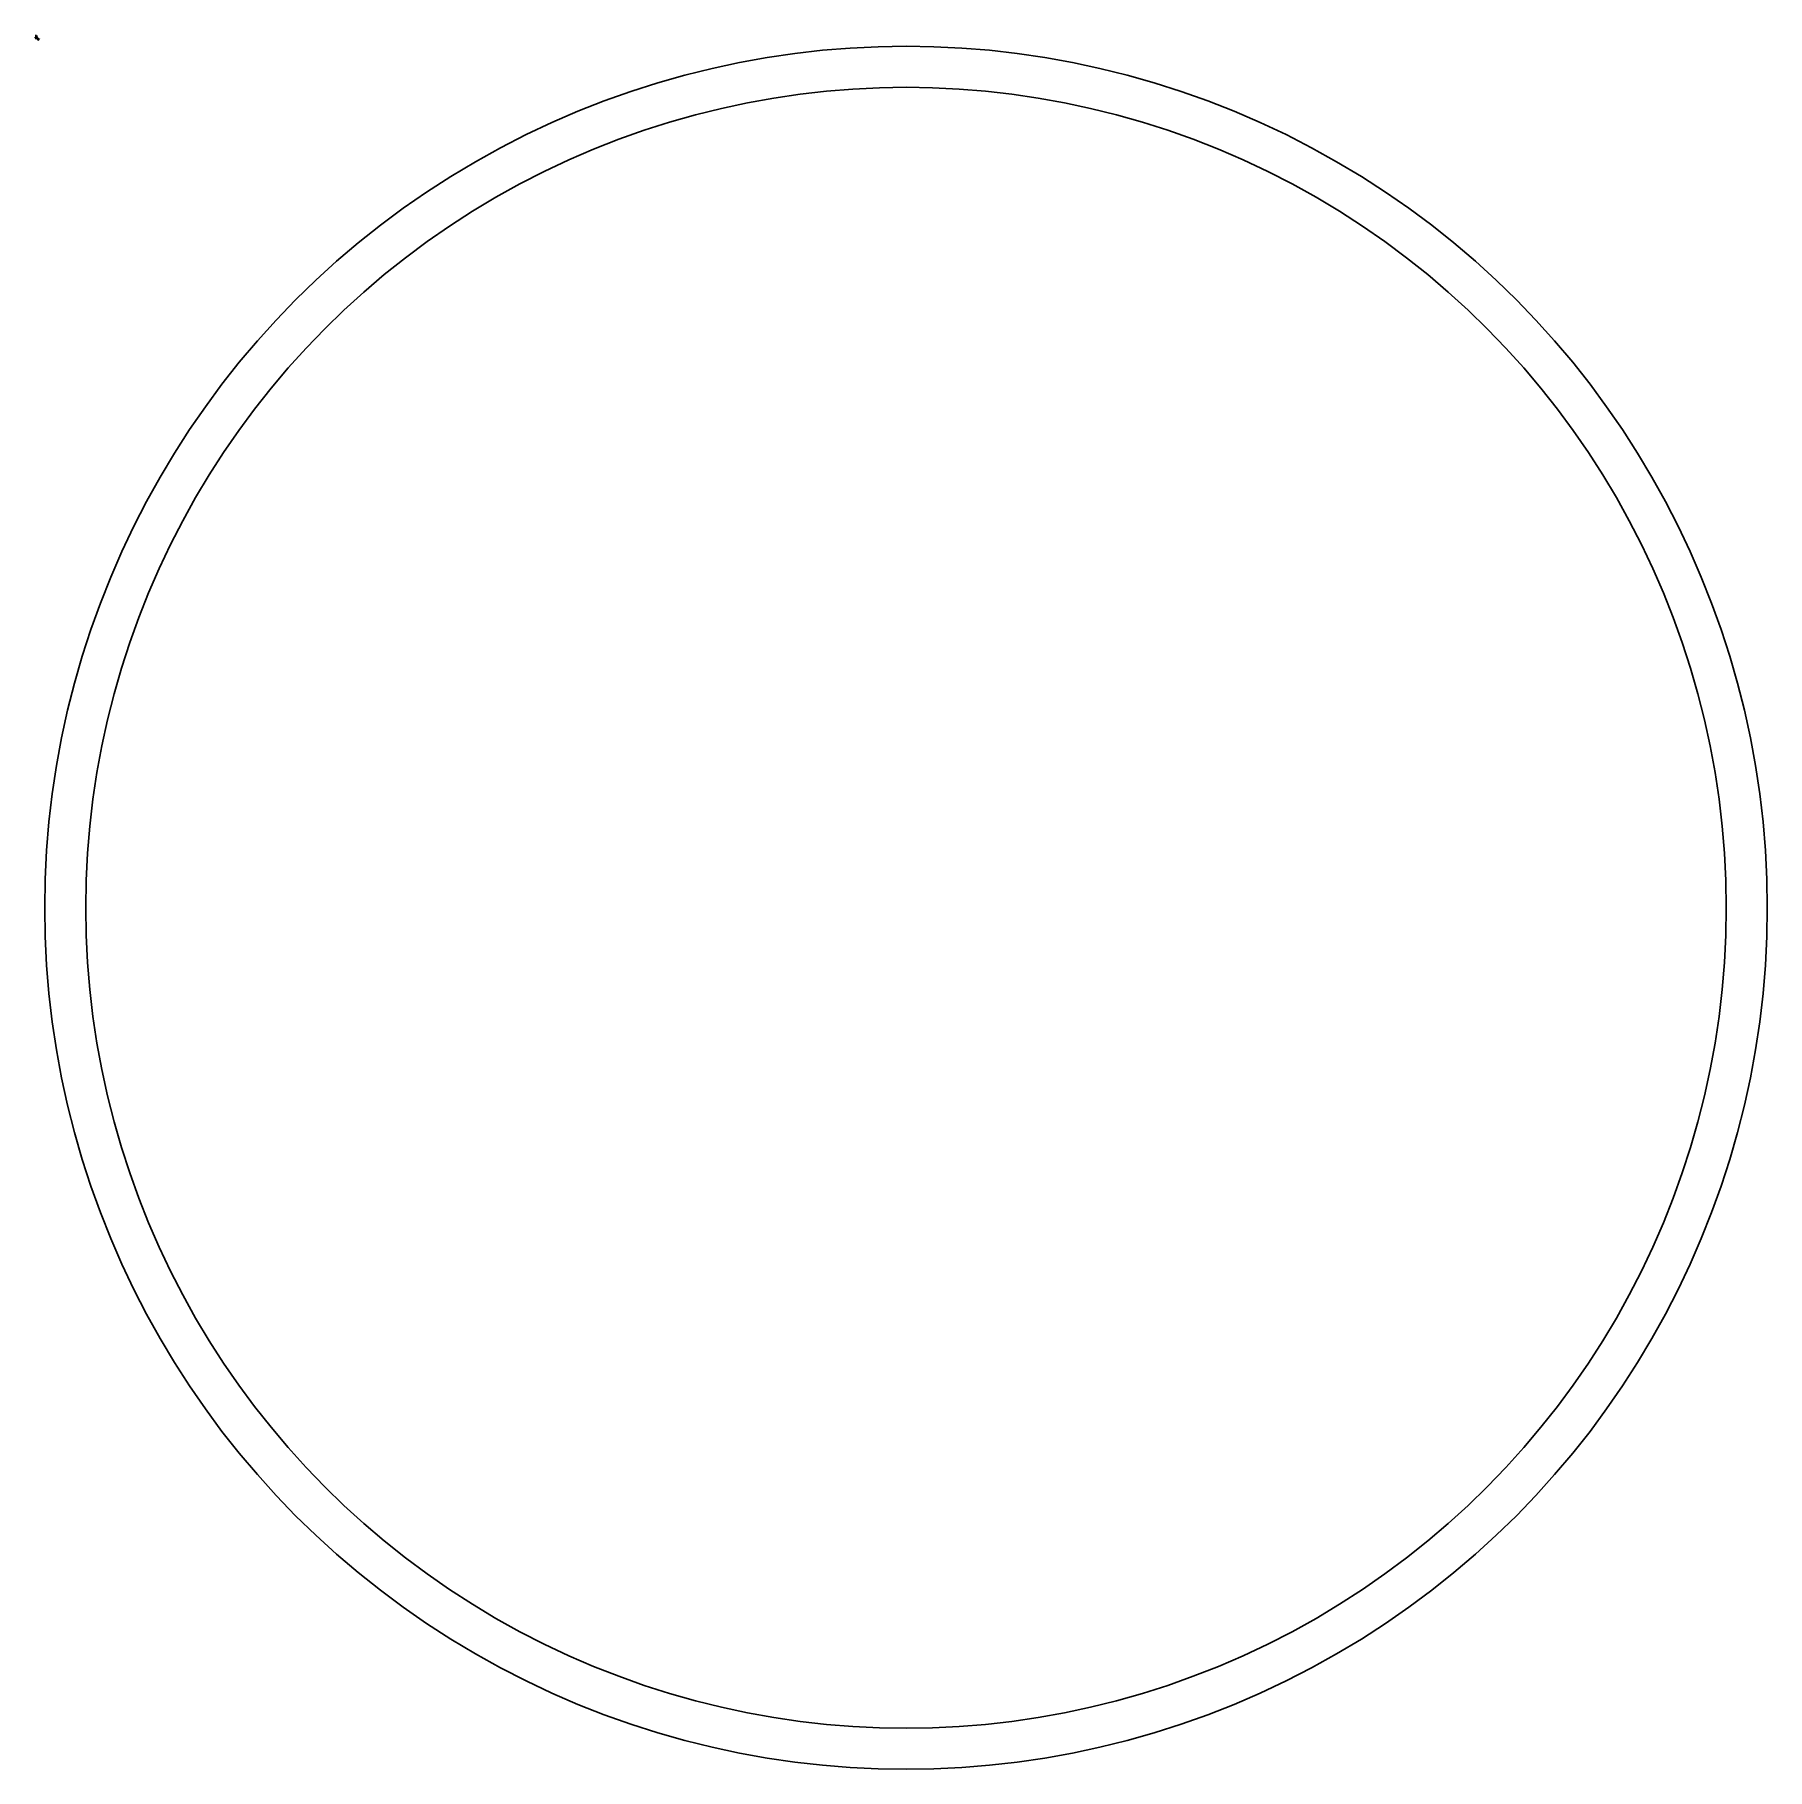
# Model space of a CAD drawing. Extents: x -1 to 1055, y 4 to 1061.
import ezdxf

# ---------------------------------------------------------------- set-up
doc = ezdxf.new("R2010")
doc.units = 0

msp = doc.modelspace()

# ---------------------------------------------------------------- linework, layer by layer
for p, q in [((445.624784, 1047.395564), (428.838953, 1044.373289)), ((462.479633, 1049.868334), (445.624784, 1047.395564)), ((479.389698, 1051.791599), (462.479633, 1049.868334)), ((496.341173, 1053.165361), (479.389698, 1051.791599)), ((513.320255, 1053.989617), (496.341173, 1053.165361)), ((530.313141, 1054.26437), (513.320255, 1053.989617)), ((547.306027, 1053.989617), (530.313141, 1054.26437)), ((564.28511, 1053.165361), (547.306027, 1053.989617)), ((581.236585, 1051.791599), (564.28511, 1053.165361)), ((598.146649, 1049.868334), (581.236585, 1051.791599)), ((615.001498, 1047.395564), (598.146649, 1049.868334)), ((631.787329, 1044.373289), (615.001498, 1047.395564)), ((395.529562, 1036.680226), (379.033608, 1032.009438)), ((412.135945, 1040.80151), (395.529562, 1036.680226)), ((428.838953, 1044.373289), (412.135945, 1040.80151)), ((648.490338, 1040.80151), (631.787329, 1044.373289)), ((665.096721, 1036.680226), (648.490338, 1040.80151)), ((681.592674, 1032.009438), (665.096721, 1036.680226)), ((362.661888, 1026.789145), (346.428204, 1021.019348)), ((379.033608, 1032.009438), (362.661888, 1026.789145)), ((481.814624, 1026.909379), (465.709802, 1025.077697)), ((497.958886, 1028.217723), (481.814624, 1026.909379)), ((514.129441, 1029.002729), (497.958886, 1028.217723)), ((530.313142, 1029.264398), (514.129441, 1029.002729)), ((546.496843, 1029.002729), (530.313142, 1029.264398)), ((562.667398, 1028.217723), (546.496843, 1029.002729)), ((578.811659, 1026.909379), (562.667398, 1028.217723)), ((594.916482, 1025.077697), (578.811659, 1026.909379)), ((697.964395, 1026.789145), (681.592674, 1032.009438)), ((714.198078, 1021.019348), (697.964395, 1026.789145)), ((346.428204, 1021.019348), (330.346361, 1014.700046)), ((417.763431, 1016.442627), (401.947829, 1012.517595)), ((433.671059, 1019.844321), (417.763431, 1016.442627)), ((449.657564, 1022.722678), (433.671059, 1019.844321)), ((465.709802, 1025.077697), (449.657564, 1022.722678)), ((610.96872, 1022.722678), (594.916482, 1025.077697)), ((626.955225, 1019.844321), (610.96872, 1022.722678)), ((642.862852, 1016.442627), (626.955225, 1019.844321)), ((658.678455, 1012.517595), (642.862852, 1016.442627)), ((730.279921, 1014.700046), (714.198078, 1021.019348)), ((314.430162, 1007.83124), (298.693411, 1000.412929)), ((330.346361, 1014.700046), (314.430162, 1007.83124)), ((386.237397, 1008.069225), (370.645282, 1003.097518)), ((401.947829, 1012.517595), (386.237397, 1008.069225)), ((674.388887, 1008.069225), (658.678455, 1012.517595)), ((689.981002, 1003.097518), (674.388887, 1008.069225)), ((746.19612, 1007.83124), (730.279921, 1014.700046)), ((761.932871, 1000.412929), (746.19612, 1007.83124)), ((298.693411, 1000.412929), (283.149912, 992.445114)), ((355.184631, 997.602473), (339.86859, 991.58409)), ((370.645282, 1003.097518), (355.184631, 997.602473)), ((705.441653, 997.602473), (689.981002, 1003.097518)), ((720.757693, 991.58409), (705.441653, 997.602473)), ((777.47637, 992.445114), (761.932871, 1000.412929)), ((267.813468, 983.927794), (252.76903, 974.904704)), ((283.149912, 992.445114), (267.813468, 983.927794)), ((324.710306, 985.04237), (309.722924, 977.977312)), ((339.86859, 991.58409), (324.710306, 985.04237)), ((735.915978, 985.04237), (720.757693, 991.58409)), ((750.90336, 977.977312), (735.915978, 985.04237)), ((792.812815, 983.927794), (777.47637, 992.445114)), ((807.857252, 974.904704), (792.812815, 983.927794)), ((252.76903, 974.904704), (238.09695, 965.427546)), ((309.722924, 977.977312), (294.919591, 970.388917)), ((765.706692, 970.388917), (750.90336, 977.977312)), ((822.529332, 965.427546), (807.857252, 974.904704)), ((238.09695, 965.427546), (223.804129, 955.508275)), ((280.313454, 962.277184), (265.985419, 953.683764)), ((294.919591, 970.388917), (280.313454, 962.277184)), ((780.31283, 962.277184), (765.706692, 970.388917)), ((794.640865, 953.683764), (780.31283, 962.277184)), ((836.822153, 955.508275), (822.529332, 965.427546)), ((223.804129, 955.508275), (209.897469, 945.158846)), ((265.985419, 953.683764), (252.012009, 944.6579)), ((808.614275, 944.6579), (794.640865, 953.683764)), ((850.728813, 945.158846), (836.822153, 955.508275)), ((209.897469, 945.158846), (196.383872, 934.391212)), ((252.012009, 944.6579), (238.399799, 935.210976)), ((822.226485, 935.210976), (808.614275, 944.6579)), ((864.24241, 934.391212), (850.728813, 945.158846)), ((196.383872, 934.391212), (183.270239, 923.217328)), ((238.399799, 935.210976), (225.155361, 925.354376)), ((835.470923, 925.354376), (822.226485, 935.210976)), ((877.356043, 923.217328), (864.24241, 934.391212)), ((183.270239, 923.217328), (170.563473, 911.649149)), ((225.155361, 925.354376), (212.285268, 915.099487)), ((848.341016, 915.099487), (835.470923, 925.354376)), ((890.06281, 911.649149), (877.356043, 923.217328)), ((170.563473, 911.649149), (158.270475, 899.698628)), ((212.285268, 915.099487), (199.796094, 904.457693)), ((860.83019, 904.457693), (848.341016, 915.099487)), ((902.355808, 899.698628), (890.06281, 911.649149)), ((158.270475, 899.698628), (146.398147, 887.377721)), ((199.796094, 904.457693), (187.694412, 893.440379)), ((872.931872, 893.440379), (860.83019, 904.457693)), ((914.228136, 887.377721), (902.355808, 899.698628)), ((187.694412, 893.440379), (175.986795, 882.058931)), ((884.639489, 882.058931), (872.931872, 893.440379)), ((146.398147, 887.377721), (134.953391, 874.69838)), ((175.986795, 882.058931), (164.679816, 870.324733)), ((895.946468, 870.324733), (884.639489, 882.058931)), ((925.672892, 874.69838), (914.228136, 887.377721)), ((134.953391, 874.69838), (123.943109, 861.672562)), ((164.679816, 870.324733), (153.780048, 858.249171)), ((906.846236, 858.249171), (895.946468, 870.324733)), ((936.683174, 861.672562), (925.672892, 874.69838)), ((123.943109, 861.672562), (113.374202, 848.312219)), ((153.780048, 858.249171), (143.294066, 845.84363)), ((917.332219, 845.84363), (906.846236, 858.249171)), ((947.25208, 848.312219), (936.683174, 861.672562)), ((113.374202, 848.312219), (103.253573, 834.629307)), ((143.294066, 845.84363), (133.22844, 833.119494)), ((927.397844, 833.119494), (917.332219, 845.84363)), ((957.37271, 834.629307), (947.25208, 848.312219)), ((103.253573, 834.629307), (93.588124, 820.63578)), ((133.22844, 833.119494), (123.589746, 820.088149)), ((937.036538, 820.088149), (927.397844, 833.119494)), ((967.03816, 820.63578), (957.37271, 834.629307)), ((93.588124, 820.63578), (84.384755, 806.343591)), ((123.589746, 820.088149), (114.384556, 806.76098)), ((946.241729, 806.76098), (937.036538, 820.088149)), ((976.241528, 806.343591), (967.03816, 820.63578)), ((84.384755, 806.343591), (75.65037, 791.764696)), ((114.384556, 806.76098), (105.619443, 793.149372)), ((955.006842, 793.149372), (946.241729, 806.76098)), ((984.975914, 791.764696), (976.241528, 806.343591)), ((105.619443, 793.149372), (97.300981, 779.264711)), ((963.325304, 779.264711), (955.006842, 793.149372)), ((75.65037, 791.764696), (67.391869, 776.911049)), ((993.234415, 776.911049), (984.975914, 791.764696)), ((67.391869, 776.911049), (59.616155, 761.794604)), ((97.300981, 779.264711), (89.435742, 765.11838)), ((971.190543, 765.11838), (963.325304, 779.264711)), ((1001.010129, 761.794604), (993.234415, 776.911049)), ((59.616155, 761.794604), (52.33013, 746.427315)), ((89.435742, 765.11838), (82.0303, 750.721766)), ((978.595985, 750.721766), (971.190543, 765.11838)), ((1008.296155, 746.427315), (1001.010129, 761.794604)), ((82.0303, 750.721766), (75.091229, 736.086253)), ((985.535057, 736.086253), (978.595985, 750.721766)), ((52.33013, 746.427315), (45.540695, 730.821137)), ((1015.08559, 730.821137), (1008.296155, 746.427315)), ((45.540695, 730.821137), (39.254752, 714.988025)), ((75.091229, 736.086253), (68.6251, 721.223226)), ((992.001186, 721.223226), (985.535057, 736.086253)), ((1021.371534, 714.988025), (1015.08559, 730.821137)), ((68.6251, 721.223226), (62.638488, 706.144071)), ((997.987799, 706.144071), (992.001186, 721.223226)), ((39.254752, 714.988025), (33.479203, 698.939931)), ((1027.147083, 698.939931), (1021.371534, 714.988025)), ((33.479203, 698.939931), (28.22095, 682.688812)), ((62.638488, 706.144071), (57.137965, 690.860173)), ((1003.488322, 690.860173), (997.987799, 706.144071)), ((1032.405336, 682.688812), (1027.147083, 698.939931)), ((57.137965, 690.860173), (52.130105, 675.382916)), ((1008.496182, 675.382916), (1003.488322, 690.860173)), ((28.22095, 682.688812), (23.486895, 666.24662)), ((1037.139392, 666.24662), (1032.405336, 682.688812)), ((23.486895, 666.24662), (19.28394, 649.625311)), ((52.130105, 675.382916), (47.621482, 659.723687)), ((1013.004807, 659.723687), (1008.496182, 675.382916)), ((1041.342348, 649.625311), (1037.139392, 666.24662)), ((47.621482, 659.723687), (43.618667, 643.893869)), ((1017.007622, 643.893869), (1013.004807, 659.723687)), ((19.28394, 649.625311), (15.618986, 632.836839)), ((1045.007303, 632.836839), (1041.342348, 649.625311)), ((43.618667, 643.893869), (40.128234, 627.904848)), ((1020.498055, 627.904848), (1017.007622, 643.893869)), ((15.618986, 632.836839), (12.498935, 615.893158)), ((40.128234, 627.904848), (37.156757, 611.768009)), ((1023.469533, 611.768009), (1020.498055, 627.904848)), ((1048.127354, 615.893158), (1045.007303, 632.836839)), ((12.498935, 615.893158), (9.930689, 598.806223)), ((1050.695601, 598.806223), (1048.127354, 615.893158)), ((37.156757, 611.768009), (34.710809, 595.494737)), ((1025.915482, 595.494737), (1023.469533, 611.768009)), ((9.930689, 598.806223), (7.92115, 581.587987)), ((34.710809, 595.494737), (32.796963, 579.096417)), ((1027.829329, 579.096417), (1025.915482, 595.494737)), ((1052.70514, 581.587987), (1050.695601, 598.806223)), ((7.92115, 581.587987), (6.47722, 564.250406)), ((1054.149071, 564.250406), (1052.70514, 581.587987)), ((32.796963, 579.096417), (31.421791, 562.584435)), ((1029.204501, 562.584435), (1027.829329, 579.096417)), ((6.47722, 564.250406), (5.605801, 546.805433)), ((31.421791, 562.584435), (30.591868, 545.970175)), ((1030.034425, 545.970175), (1029.204501, 562.584435)), ((1055.020492, 546.805433), (1054.149071, 564.250406)), ((5.605801, 546.805433), (5.313794, 529.265023)), ((30.591868, 545.970175), (30.313766, 529.265023)), ((1030.312528, 529.265023), (1030.034425, 545.970175)), ((1055.312499, 529.265023), (1055.020492, 546.805433)), ((5.313794, 529.265023), (5.605802, 511.724613)), ((30.313766, 529.265023), (30.591869, 512.55987)), ((1030.034421, 512.55987), (1030.312523, 529.265023)), ((1030.312523, 529.265023), (1030.312528, 529.265023)), ((1055.020487, 511.724613), (1055.312494, 529.265023)), ((1055.312494, 529.265023), (1055.312499, 529.265023)), ((5.605802, 511.724613), (6.477221, 494.27964)), ((30.591869, 512.55987), (31.421792, 495.945611)), ((1029.204498, 495.945611), (1030.034421, 512.55987)), ((1054.149068, 494.27964), (1055.020487, 511.724613)), ((6.477221, 494.27964), (7.921152, 476.942058)), ((31.421792, 495.945611), (32.796964, 479.433628)), ((1027.829326, 479.433628), (1029.204498, 495.945611)), ((1052.705138, 476.942058), (1054.149068, 494.27964)), ((7.921152, 476.942058), (9.930691, 459.723823)), ((32.796964, 479.433628), (34.710811, 463.035309)), ((1025.91548, 463.035309), (1027.829326, 479.433628)), ((1050.695599, 459.723823), (1052.705138, 476.942058)), ((9.930691, 459.723823), (12.498937, 442.636887)), ((34.710811, 463.035309), (37.15676, 446.762037)), ((1023.469532, 446.762037), (1025.91548, 463.035309)), ((1048.127353, 442.636887), (1050.695599, 459.723823)), ((37.15676, 446.762037), (40.128237, 430.625198)), ((1020.498055, 430.625198), (1023.469532, 446.762037)), ((12.498937, 442.636887), (15.618988, 425.693206)), ((1045.007302, 425.693206), (1048.127353, 442.636887)), ((15.618988, 425.693206), (19.283943, 408.904734)), ((40.128237, 430.625198), (43.61867, 414.636177)), ((1017.007622, 414.636177), (1020.498055, 430.625198)), ((1041.342348, 408.904734), (1045.007302, 425.693206)), ((43.61867, 414.636177), (47.621485, 398.806359)), ((1013.004808, 398.806359), (1017.007622, 414.636177)), ((19.283943, 408.904734), (23.486899, 392.283425)), ((1037.139393, 392.283425), (1041.342348, 408.904734)), ((23.486899, 392.283425), (28.220954, 375.841234)), ((47.621485, 398.806359), (52.130109, 383.147129)), ((1008.496184, 383.147129), (1013.004808, 398.806359)), ((1032.405338, 375.841234), (1037.139393, 392.283425)), ((52.130109, 383.147129), (57.137969, 367.669873)), ((1003.488324, 367.669873), (1008.496184, 383.147129)), ((28.220954, 375.841234), (33.479207, 359.590114)), ((1027.147085, 359.590114), (1032.405338, 375.841234)), ((33.479207, 359.590114), (39.254756, 343.542021)), ((57.137969, 367.669873), (62.638492, 352.385974)), ((997.987801, 352.385974), (1003.488324, 367.669873)), ((1021.371536, 343.542021), (1027.147085, 359.590114)), ((62.638492, 352.385974), (68.625104, 337.306819)), ((992.001189, 337.306819), (997.987801, 352.385974)), ((39.254756, 343.542021), (45.540699, 327.708908)), ((1015.085593, 327.708908), (1021.371536, 343.542021)), ((45.540699, 327.708908), (52.330134, 312.10273)), ((68.625104, 337.306819), (75.091233, 322.443793)), ((985.535061, 322.443793), (992.001189, 337.306819)), ((1008.296158, 312.10273), (1015.085593, 327.708908)), ((75.091233, 322.443793), (82.030305, 307.80828)), ((978.595989, 307.80828), (985.535061, 322.443793)), ((52.330134, 312.10273), (59.61616, 296.735442)), ((82.030305, 307.80828), (89.435747, 293.411666)), ((971.190547, 293.411666), (978.595989, 307.80828)), ((1001.010133, 296.735442), (1008.296158, 312.10273)), ((59.61616, 296.735442), (67.391874, 281.618997)), ((993.234419, 281.618997), (1001.010133, 296.735442)), ((89.435747, 293.411666), (97.300986, 279.265335)), ((963.325308, 279.265335), (971.190547, 293.411666)), ((67.391874, 281.618997), (75.650375, 266.765349)), ((97.300986, 279.265335), (105.619448, 265.380673)), ((955.006846, 265.380673), (963.325308, 279.265335)), ((984.975918, 266.765349), (993.234419, 281.618997)), ((75.650375, 266.765349), (84.38476, 252.186454)), ((105.619448, 265.380673), (114.384561, 251.769065)), ((946.241733, 251.769065), (955.006846, 265.380673)), ((976.241533, 252.186454), (984.975918, 266.765349)), ((84.38476, 252.186454), (93.588129, 237.894266)), ((114.384561, 251.769065), (123.589751, 238.441896)), ((937.036543, 238.441896), (946.241733, 251.769065)), ((967.038164, 237.894266), (976.241533, 252.186454)), ((93.588129, 237.894266), (103.253579, 223.900739)), ((123.589751, 238.441896), (133.228445, 225.410552)), ((927.397849, 225.410552), (937.036543, 238.441896)), ((957.372715, 223.900739), (967.038164, 237.894266)), ((103.253579, 223.900739), (113.374208, 210.217826)), ((133.228445, 225.410552), (143.294071, 212.686416)), ((917.332224, 212.686416), (927.397849, 225.410552)), ((947.252086, 210.217826), (957.372715, 223.900739)), ((143.294071, 212.686416), (153.780054, 200.280874)), ((906.846241, 200.280874), (917.332224, 212.686416)), ((113.374208, 210.217826), (123.943114, 196.857484)), ((936.683179, 196.857484), (947.252086, 210.217826)), ((123.943114, 196.857484), (134.953397, 183.831665)), ((153.780054, 200.280874), (164.679821, 188.205312)), ((895.946473, 188.205312), (906.846241, 200.280874)), ((925.672897, 183.831665), (936.683179, 196.857484)), ((134.953397, 183.831665), (146.398153, 171.152325)), ((164.679821, 188.205312), (175.9868, 176.471115)), ((884.639494, 176.471115), (895.946473, 188.205312)), ((914.228141, 171.152325), (925.672897, 183.831665)), ((146.398153, 171.152325), (158.27048, 158.831417)), ((175.9868, 176.471115), (187.694417, 165.089666)), ((872.931877, 165.089666), (884.639494, 176.471115)), ((902.355813, 158.831417), (914.228141, 171.152325)), ((158.27048, 158.831417), (170.563478, 146.880897)), ((187.694417, 165.089666), (199.796099, 154.072353)), ((860.830195, 154.072353), (872.931877, 165.089666)), ((890.062815, 146.880897), (902.355813, 158.831417)), ((199.796099, 154.072353), (212.285273, 143.430559)), ((848.341021, 143.430559), (860.830195, 154.072353)), ((170.563478, 146.880897), (183.270245, 135.312717)), ((212.285273, 143.430559), (225.155366, 133.175669)), ((835.470928, 133.175669), (848.341021, 143.430559)), ((877.356049, 135.312717), (890.062815, 146.880897)), ((183.270245, 135.312717), (196.383878, 124.138833)), ((225.155366, 133.175669), (238.399804, 123.31907)), ((822.22649, 123.31907), (835.470928, 133.175669)), ((864.242416, 124.138833), (877.356049, 135.312717)), ((196.383878, 124.138833), (209.897475, 113.3712)), ((238.399804, 123.31907), (252.012014, 113.872146)), ((808.61428, 113.872146), (822.22649, 123.31907)), ((850.728819, 113.3712), (864.242416, 124.138833)), ((209.897475, 113.3712), (223.804135, 103.02177)), ((252.012014, 113.872146), (265.985424, 104.846281)), ((794.64087, 104.846281), (808.61428, 113.872146)), ((836.822159, 103.02177), (850.728819, 113.3712)), ((223.804135, 103.02177), (238.096956, 93.1025)), ((265.985424, 104.846281), (280.313459, 96.252862)), ((280.313459, 96.252862), (294.919597, 88.141129)), ((765.706698, 88.141129), (780.312835, 96.252862)), ((780.312835, 96.252862), (794.64087, 104.846281)), ((822.529338, 93.1025), (836.822159, 103.02177)), ((238.096956, 93.1025), (252.769036, 83.625342)), ((294.919597, 88.141129), (309.722929, 80.552733)), ((750.903365, 80.552733), (765.706698, 88.141129)), ((807.857258, 83.625342), (822.529338, 93.1025)), ((252.769036, 83.625342), (267.813473, 74.602251)), ((267.813473, 74.602251), (283.149918, 66.084932)), ((309.722929, 80.552733), (324.710311, 73.487676)), ((735.915983, 73.487676), (750.903365, 80.552733)), ((777.476376, 66.084932), (792.81282, 74.602251)), ((792.81282, 74.602251), (807.857258, 83.625342)), ((283.149918, 66.084932), (298.693417, 58.117117)), ((324.710311, 73.487676), (339.868596, 66.945955)), ((339.868596, 66.945955), (355.184637, 60.927573)), ((705.441658, 60.927573), (720.757699, 66.945955)), ((720.757699, 66.945955), (735.915983, 73.487676)), ((761.932877, 58.117117), (777.476376, 66.084932)), ((298.693417, 58.117117), (314.430168, 50.698806)), ((355.184637, 60.927573), (370.645288, 55.432528)), ((370.645288, 55.432528), (386.237402, 50.460821)), ((674.388892, 50.460821), (689.981007, 55.432528)), ((689.981007, 55.432528), (705.441658, 60.927573)), ((746.196126, 50.698806), (761.932877, 58.117117)), ((314.430168, 50.698806), (330.346367, 43.83)), ((330.346367, 43.83), (346.42821, 37.510698)), ((386.237402, 50.460821), (401.947834, 46.012451)), ((401.947834, 46.012451), (417.763437, 42.087419)), ((642.862858, 42.087419), (658.67846, 46.012451)), ((658.67846, 46.012451), (674.388892, 50.460821)), ((714.198084, 37.510698), (730.279927, 43.83)), ((730.279927, 43.83), (746.196126, 50.698806)), ((346.42821, 37.510698), (362.661893, 31.740901)), ((362.661893, 31.740901), (379.033614, 26.520608)), ((417.763437, 42.087419), (433.671064, 38.685724)), ((433.671064, 38.685724), (449.65757, 35.807367)), ((449.65757, 35.807367), (465.709807, 33.452348)), ((465.709807, 33.452348), (481.81463, 31.620667)), ((578.811665, 31.620667), (594.916488, 33.452348)), ((594.916488, 33.452348), (610.968725, 35.807367)), ((610.968725, 35.807367), (626.95523, 38.685724)), ((626.95523, 38.685724), (642.862858, 42.087419)), ((681.59268, 26.520608), (697.9644, 31.740901)), ((697.9644, 31.740901), (714.198084, 37.510698)), ((379.033614, 26.520608), (395.529567, 21.84982)), ((395.529567, 21.84982), (412.13595, 17.728536)), ((481.81463, 31.620667), (497.958892, 30.312323)), ((497.958892, 30.312323), (514.129446, 29.527316)), ((514.129446, 29.527316), (530.313147, 29.265647)), ((530.313147, 29.265647), (546.496848, 29.527316)), ((546.496848, 29.527316), (562.667403, 30.312323)), ((562.667403, 30.312323), (578.811665, 31.620667)), ((648.490343, 17.728536), (665.096726, 21.84982)), ((665.096726, 21.84982), (681.59268, 26.520608)), ((412.13595, 17.728536), (428.838959, 14.156757)), ((428.838959, 14.156757), (445.62479, 11.134482)), ((445.62479, 11.134482), (462.479639, 8.661712)), ((598.146654, 8.661712), (615.001504, 11.134482)), ((615.001504, 11.134482), (631.787335, 14.156757)), ((631.787335, 14.156757), (648.490343, 17.728536)), ((462.479639, 8.661712), (479.389703, 6.738446)), ((479.389703, 6.738446), (496.341178, 5.364685)), ((496.341178, 5.364685), (513.320261, 4.540428)), ((513.320261, 4.540428), (530.313147, 4.265676)), ((530.313147, 4.265676), (547.306033, 4.540428)), ((547.306033, 4.540428), (564.285115, 5.364685)), ((564.285115, 5.364685), (581.23659, 6.738446)), ((581.23659, 6.738446), (598.146654, 8.661712))]:
    msp.add_line(p, q)
at = {"layer": 'Layer 1'}
for p, q in [((0.793749, 1060.793749), (-0.793749, 1059.206251)), ((0, 1061.322915), (0, 1058.677085)), ((1.058332, 1060), (0, 1058.941668)), ((1.587498, 1059.470834), (0.529166, 1058.412502)), ((2.116664, 1058.941668), (1.058332, 1057.883336))]:
    msp.add_line(p, q, dxfattribs=at)

doc.saveas('drawing.dxf')
